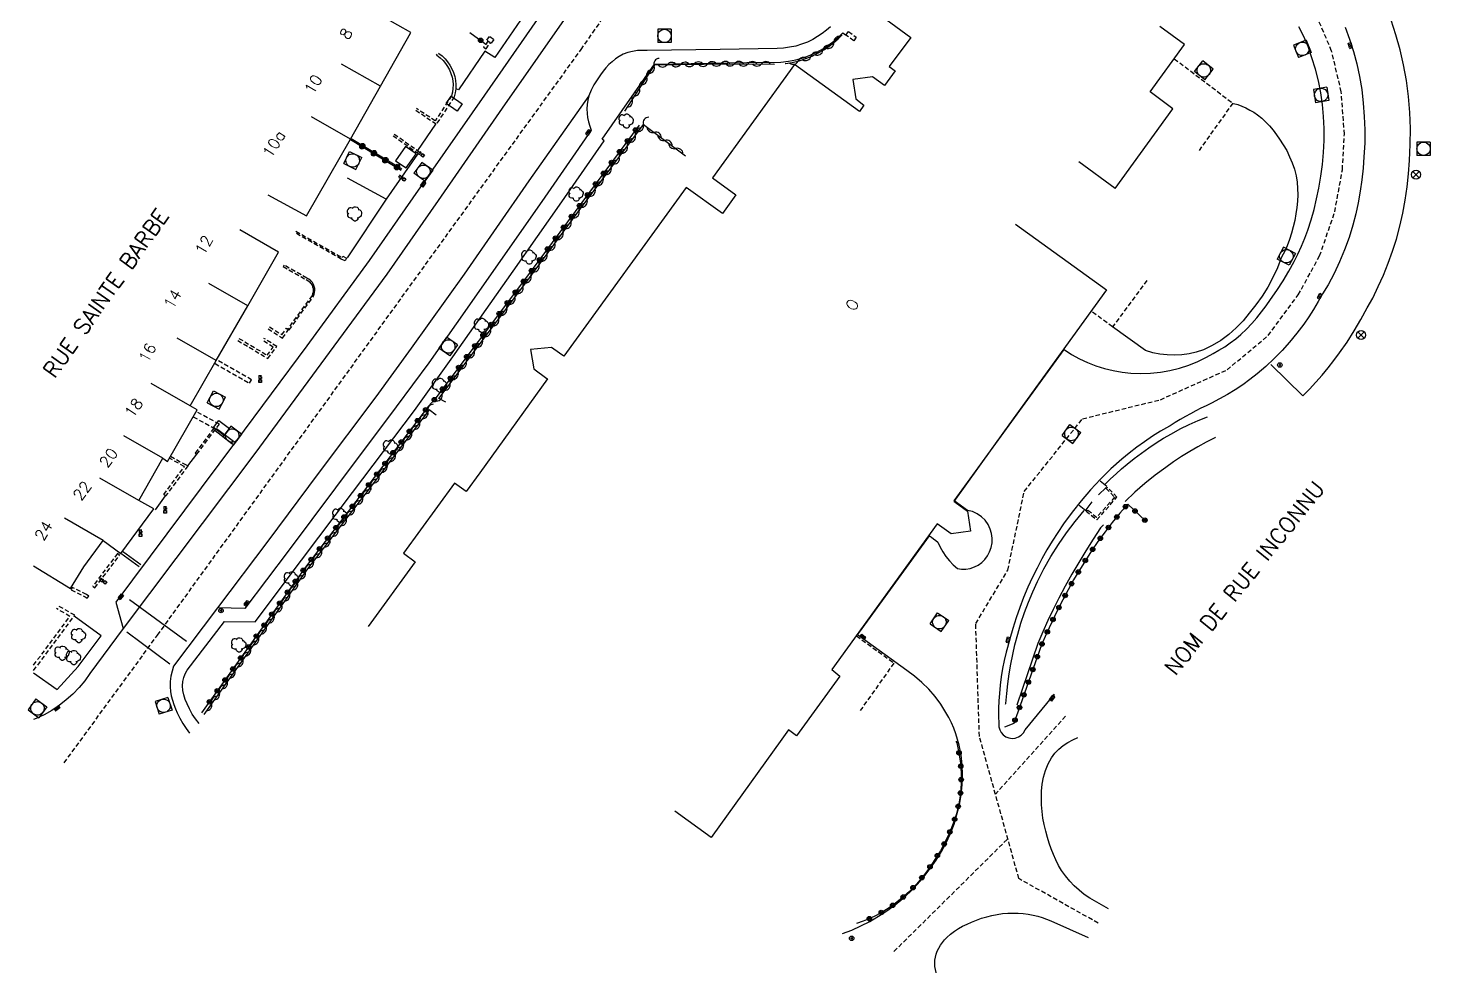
# Model space of a CAD drawing. Header units: millimetres. Extents: x 145999 to 146961, y 142040 to 143000.
# Drawn here: x 145999.4 to 146155.7, y 142762.2 to 142867.5 of the extents above; entities that cross this region are included whole.
import ezdxf
from ezdxf.enums import TextEntityAlignment as Align

# ---------------------------------------------------------------- set-up
doc = ezdxf.new("R2010")
doc.units = ezdxf.units.MM
doc.linetypes.add('DASHED', pattern=[0.75, 0.5, -0.25])
doc.layers.get('0').update_dxf_attribs({"linetype": 'CONTINUOUS'})
for name, color, linetype in [('W0001', 6, 'DASHED'), ('W0003', 5, 'CONTINUOUS'), ('W0006', 2, 'CONTINUOUS'), ('W0008', 7, 'CONTINUOUS'), ('W0014', 7, 'CONTINUOUS'), ('W0017', 7, 'CONTINUOUS'), ('W0020', 2, 'CONTINUOUS'), ('W0100', 7, 'CONTINUOUS'), ('W0101', 7, 'CONTINUOUS'), ('W0105', 7, 'CONTINUOUS'), ('W0112', 1, 'DASHED'), ('W0113', 2, 'DASHED'), ('W0210', 2, 'CONTINUOUS'), ('W0212', 2, 'CONTINUOUS'), ('W0300', 7, 'CONTINUOUS'), ('W0310', 3, 'CONTINUOUS'), ('W0322', 7, 'CONTINUOUS'), ('W0400', 7, 'CONTINUOUS'), ('W0420', 7, 'CONTINUOUS'), ('W0425', 7, 'CONTINUOUS'), ('W0469', 7, 'CONTINUOUS'), ('W0856', 7, 'CONTINUOUS'), ('W0989', 7, 'CONTINUOUS'), ('W0991', 7, 'CONTINUOUS'), ('W1102', 7, 'CONTINUOUS'), ('W1471', 7, 'CONTINUOUS')]:
    doc.layers.add(name, color=color, linetype=linetype)
doc.styles.get("Standard").update_dxf_attribs({"font": 'romans.shx', "width": 0.85})

# ---------------------------------------------------------------- blocks, each defined once
blk = doc.blocks.new('T856')
for p, q in [((-0.125, 0), (0.125, 0)), ((0, 0.125), (0, -0.125))]:
    blk.add_line(p, q)
blk.add_ellipse((0, 0), major_axis=(-0.177, 0.177), ratio=1, start_param=3.9269908, end_param=10.2101761)
blk = doc.blocks.new('T420')
for p, q in [((0.75, 0.75), (-0.75, 0.75)), ((-0.75, 0.75), (-0.75, -0.75)), ((0.75, 0.75), (0.75, -0.75)), ((0.75, -0.75), (-0.75, -0.75))]:
    blk.add_line(p, q)
blk.add_ellipse((0, 0), major_axis=(-0.53, 0.53), ratio=1, start_param=3.926991, end_param=10.210176)
blk = doc.blocks.new('T400')
for p, q in [((-0.15, 0.3), (0.15, 0.3)), ((-0.15, -0.25), (-0.15, 0.3)), ((-0.15, 0.15), (0.15, 0.15)), ((-0.15, 0), (0.15, 0)), ((0.15, 0.3), (0.15, -0.25)), ((-0.15, -0.15), (0.15, -0.15)), ((-0.15, -0.25), (-0.15, -0.3)), ((-0.15, -0.3), (0.15, -0.3)), ((0.15, -0.3), (0.15, -0.25))]:
    blk.add_line(p, q)
blk = doc.blocks.new('T300')
for p, q in [((-0.8, 0.51), (-0.86, 0.34)), ((-0.86, 0.34), (-0.86, 0.17)), ((-0.86, 0.17), (-0.74, 0.06)), ((-0.69, 0.63), (-0.8, 0.51)), ((-0.8, -0.06), (-0.74, 0.06)), ((-0.74, 0.06), (-0.69, 0.11)), ((-0.57, 0.69), (-0.69, 0.63)), ((-0.46, 0.69), (-0.57, 0.69)), ((-0.29, 0.63), (-0.46, 0.69)), ((-0.29, 0.63), (-0.17, 0.74)), ((-0.23, 0.57), (-0.29, 0.63)), ((-0.17, 0.74), (-0.06, 0.8)), ((-0.06, 0.8), (0.06, 0.8)), ((0.06, 0.8), (0.23, 0.74)), ((0.23, 0.74), (0.34, 0.63)), ((0.34, 0.63), (0.4, 0.51)), ((0.46, 0.46), (0.34, 0.46)), ((0.4, 0.51), (0.4, 0.46)), ((0.57, 0.4), (0.46, 0.46)), ((0.57, 0.4), (0.69, 0.29)), ((0.69, 0.29), (0.74, 0.17)), ((0.74, 0.06), (0.69, -0.17)), ((0.74, 0.17), (0.74, 0.06)), ((-0.8, -0.17), (-0.8, -0.06)), ((-0.8, -0.23), (-0.8, -0.17)), ((-0.74, -0.34), (-0.8, -0.23)), ((-0.69, -0.4), (-0.74, -0.34)), ((-0.51, -0.46), (-0.69, -0.4)), ((-0.4, -0.46), (-0.51, -0.46)), ((-0.4, -0.46), (-0.34, -0.46)), ((-0.34, -0.46), (-0.34, -0.4)), ((-0.34, -0.51), (-0.34, -0.46)), ((-0.29, -0.63), (-0.34, -0.51)), ((-0.17, -0.74), (-0.29, -0.63)), ((-0.06, -0.8), (-0.17, -0.74)), ((0.06, -0.8), (-0.06, -0.8)), ((0.17, -0.74), (0.06, -0.8)), ((0.23, -0.69), (0.17, -0.74)), ((0.29, -0.46), (0.23, -0.46)), ((0.29, -0.63), (0.23, -0.69)), ((0.46, -0.4), (0.29, -0.46)), ((0.34, -0.51), (0.29, -0.63)), ((0.34, -0.51), (0.34, -0.46)), ((0.57, -0.34), (0.46, -0.4)), ((0.63, -0.29), (0.57, -0.34)), ((0.69, -0.17), (0.63, -0.29))]:
    blk.add_line(p, q)
blk = doc.blocks.new('T425')
for p, q in [((-0.15, 0.6), (0.15, 0.6)), ((-0.15, 0.6), (-0.15, 0.3)), ((-0.15, 0.3), (0.15, 0.3)), ((-0.15, 0.15), (0.15, 0.15)), ((-0.15, -0.15), (-0.15, 0.15)), ((0, 0.45), (0.15, 0.45)), ((0.15, 0.45), (0.15, 0.3)), ((0.15, 0.15), (0.15, -0.15)), ((0.15, -0.15), (-0.15, -0.15))]:
    blk.add_line(p, q)
blk.add_ellipse((0, 0), major_axis=(-0.106, 0.106), ratio=1, start_param=3.926991, end_param=10.210176)
blk = doc.blocks.new('T1471')
at = {"color": 0, "linetype": 'Continuous', "flags": 128}
blk.add_lwpolyline([(-0.75, -0.5), (-0.75, 0.5), (0.75, 0.5), (0.75, -0.5), (-0.75, -0.5)], dxfattribs=at)
blk = doc.blocks.new('T469')
at = {"color": 0, "linetype": 'Continuous', "flags": 128}
for points in [[(-0.35, 0.35), (0.35, -0.35)], [(-0.35, -0.35), (0.35, 0.35)]]:
    blk.add_lwpolyline(points, dxfattribs=at)
at = {"color": 0, "linetype": 'Continuous'}
blk.add_circle((0, 0), 0.5, dxfattribs=at)
blk = doc.blocks.new('t310o')
at = {"color": 0, "linetype": 'Continuous'}
for centre, start, end in [((-0.5, 0.38), 216.8699, 323.1304), ((0.5, -0.37), 36.8699, 143.1303)]:
    blk.add_arc(centre, 0.625, start, end, dxfattribs=at)
blk = doc.blocks.new('t322o')
at = {"color": 0, "linetype": 'Continuous'}
for radius in [0.25, 0.15]:
    blk.add_circle((0, 0), radius, dxfattribs=at)

msp = doc.modelspace()

# ---------------------------------------------------------------- linework, layer by layer
at = {"layer": 'W0001'}
for points in [[(146003.41, 142785.61), (146013.8, 142799.83), (146061, 142865.11), (146082.71, 142896.28), (146100.8, 142922.41), (146108.09, 142929.71), (146129.23, 142960.36)], [(146118.63, 142767.73), (146109.79, 142772.69), (146105.39, 142788.55), (146104.98, 142801.13), (146108.56, 142807.08), (146110.39, 142815.86), (146116.88, 142823.95), (146125.55, 142826.08), (146132.98, 142829.41), (146137.58, 142833.24), (146140.91, 142837.76), (146143.3, 142842.1), (146144.99, 142847.01), (146145.84, 142851.72), (146146.06, 142855.68), (146145.71, 142860.4), (146144.64, 142864.95), (146142.84, 142869.16)], [(146115, 142790.82), (146107.17, 142782.12)], [(146095.87, 142764.57), (146108.55, 142777.13)]]:
    msp.add_lwpolyline(points, dxfattribs=at)
at = {"layer": 'W0003'}
for points in [[(146020.21, 142822.64), (146022.07, 142821.21)], [(146020.39, 142822.88), (146022.26, 142821.44)], [(146011.75, 142807.43), (146009.72, 142808.93)], [(146011.93, 142807.68), (146009.89, 142809.17)]]:
    msp.add_lwpolyline(points, dxfattribs=at)
at = {"layer": 'W0006'}
for points in [[(146096.84, 142922.7), (146093.77, 142922.61), (146085.2, 142910.29), (146080.93, 142904.23), (146072.31, 142891.77), (146069.18, 142887.26), (146062.25, 142877.31), (146050.25, 142860.04), (146043.1, 142849.8), (146037.38, 142841.6), (146030.44, 142832.1), (146022.49, 142821.4), (146022.49, 142821.4), (146009.15, 142803.52), (146009.96, 142800.56)], [(146137.85, 142830), (146141.43, 142826.51), (146142.16, 142827.26), (146142.88, 142828.03), (146143.57, 142828.82), (146144.24, 142829.63), (146144.89, 142830.45), (146145.52, 142831.3), (146146.36, 142832.51), (146147.16, 142833.75), (146147.91, 142835.03), (146148.61, 142836.33), (146148.61, 142836.33), (146149.22, 142837.41), (146149.84, 142838.68), (146150.42, 142839.97), (146150.95, 142841.29), (146151.43, 142842.62), (146151.86, 142843.97), (146152.24, 142845.41), (146152.56, 142846.86), (146152.83, 142848.32), (146153.05, 142849.8), (146153.21, 142851.27), (146153.31, 142852.76), (146153.4, 142854.54), (146153.41, 142856.32), (146153.35, 142858.1), (146153.2, 142859.88), (146152.97, 142861.65), (146152.66, 142863.41), (146152.28, 142865.09), (146151.81, 142866.75), (146151.26, 142868.38)], [(146061.86, 142859.94), (146061.75, 142859.47), (146061.68, 142858.98), (146061.66, 142858.49), (146061.67, 142858), (146061.73, 142857.52), (146061.82, 142857.04), (146061.96, 142856.57), (146062.13, 142856.11), (146056.96, 142848.67), (146050.12, 142838.87), (146044.05, 142830.18), (146040.4, 142825.27), (146033.64, 142816.25), (146028.36, 142809.19), (146023.55, 142802.8), (146020.48, 142802.86)]]:
    msp.add_lwpolyline(points, dxfattribs=at)
at = {"layer": 'W0008'}
for points in [[(146064.38, 142876.03), (146052.21, 142858.57), (146045.09, 142848.3), (146039.35, 142840.08), (146024.63, 142820.09), (146009.96, 142800.56), (146006.27, 142795.54), (146005.69, 142794.74), (146005.06, 142793.98), (146004.37, 142793.27), (146003.63, 142792.61), (146002.85, 142792), (146002.02, 142791.45), (146001.16, 142790.96), (146000.27, 142790.53), (146000, 142790.42)], [(146088.78, 142867.66), (146088.34, 142867.26), (146087.86, 142866.89), (146087.36, 142866.55), (146086.84, 142866.25), (146086.22, 142865.95), (146085.58, 142865.7), (146084.92, 142865.5), (146084.24, 142865.36), (146083.56, 142865.26), (146082.87, 142865.23), (146076.5, 142865.1), (146068.37, 142864.99), (146067.82, 142865.02), (146067.28, 142864.99), (146066.75, 142864.91), (146066.22, 142864.77), (146065.71, 142864.58), (146065.23, 142864.34), (146064.83, 142864.06), (146064.45, 142863.76), (146064.1, 142863.43), (146063.77, 142863.08), (146063.46, 142862.71), (146063.18, 142862.31), (146062.79, 142861.75), (146062.44, 142861.17), (146062.13, 142860.57), (146061.86, 142859.94), (146055.18, 142850.46), (146047.97, 142840.06), (146042.08, 142831.83), (146038.12, 142826.41), (146031.71, 142817.86), (146026.1, 142810.3), (146020.48, 142802.86), (146015.6, 142796.38), (146015.42, 142795.82), (146015.29, 142795.25), (146015.21, 142794.67), (146015.2, 142794.08), (146015.25, 142793.57), (146015.34, 142793.07), (146015.46, 142792.58), (146015.61, 142792.1), (146015.8, 142791.62), (146016.01, 142791.16), (146016.3, 142790.57), (146016.63, 142789.99), (146016.98, 142789.43), (146017.38, 142788.89)], [(146090.13, 142766.56), (146091.17, 142766.96), (146092.19, 142767.42), (146093.19, 142767.93), (146094.16, 142768.49), (146095.09, 142769.11), (146095.99, 142769.78), (146096.87, 142770.49), (146097.7, 142771.26), (146098.48, 142772.07), (146099.23, 142772.92), (146099.92, 142773.82), (146100.56, 142774.75), (146101.15, 142775.7), (146101.68, 142776.69), (146102.15, 142777.71), (146102.56, 142778.76), (146102.89, 142779.84), (146103.17, 142780.93), (146103.36, 142782.03), (146103.48, 142783.14), (146103.52, 142784.25), (146103.47, 142785.37), (146103.35, 142786.48), (146103.14, 142787.58), (146102.96, 142788.21), (146102.76, 142788.84), (146102.53, 142789.45), (146102.27, 142790.06), (146101.98, 142790.65), (146101.66, 142791.22), (146101.09, 142792.13), (146100.46, 142792.99), (146099.75, 142793.8), (146098.99, 142794.56), (146098.17, 142795.26), (146097.31, 142795.89), (146091.8, 142799.88), (146092.01, 142800.17), (146099.82, 142810.9), (146099.82, 142810.9), (146100.06, 142810.74), (146100.29, 142810.57), (146100.52, 142810.39), (146100.74, 142810.21), (146101, 142809.65), (146101.31, 142809.12), (146101.66, 142808.61), (146102.05, 142808.13), (146102.47, 142807.69), (146102.93, 142807.27), (146103.4, 142807.2), (146103.89, 142807.2), (146104.37, 142807.28), (146104.83, 142807.43), (146105.26, 142807.65), (146105.65, 142807.94), (146105.99, 142808.28), (146106.28, 142808.67), (146106.53, 142809.13), (146106.7, 142809.62), (146106.8, 142810.13), (146106.82, 142810.65), (146106.75, 142811.16), (146106.6, 142811.66), (146106.36, 142812.17), (146106.02, 142812.64), (146105.62, 142813.04), (146105.14, 142813.36), (146104.63, 142813.6), (146104.07, 142813.74), (146102.59, 142814.79), (146114.82, 142831.66), (146115.66, 142831.12), (146116.54, 142830.64), (146117.45, 142830.22), (146118.38, 142829.86), (146119.33, 142829.56), (146120.31, 142829.33), (146121.29, 142829.15), (146122.28, 142829.04), (146123.37, 142829), (146124.46, 142829.03), (146125.55, 142829.14), (146126.62, 142829.33), (146127.68, 142829.59), (146128.72, 142829.93), (146129.73, 142830.34), (146130.71, 142830.82), (146130.71, 142830.82), (146131.42, 142831.22), (146132.08, 142831.59), (146132.72, 142831.98), (146133.34, 142832.41), (146133.95, 142832.86), (146134.53, 142833.35), (146135.14, 142833.94), (146135.73, 142834.56), (146136.29, 142835.2), (146136.83, 142835.86), (146137.34, 142836.54), (146137.83, 142837.24), (146138.55, 142838.27), (146139.22, 142839.32), (146139.86, 142840.4), (146140.45, 142841.5), (146140.45, 142841.5), (146140.87, 142842.31), (146141.28, 142843.19), (146141.65, 142844.08), (146142, 142844.99), (146142.36, 142846.14), (146142.69, 142847.3), (146142.97, 142848.48), (146143.2, 142849.66), (146143.43, 142850.98), (146143.61, 142852.31), (146143.73, 142853.65), (146143.8, 142854.99), (146143.8, 142856.32), (146143.74, 142857.66), (146143.61, 142858.98), (146143.42, 142860.3), (146143.16, 142861.61), (146142.84, 142862.91), (146142.45, 142864.18), (146142.01, 142865.44), (146141.53, 142866.56), (146141, 142867.65)], [(146146.14, 142867.6), (146146.64, 142866.26), (146147.08, 142864.9), (146147.45, 142863.51), (146147.75, 142862.11), (146147.99, 142860.64), (146148.17, 142859.15), (146148.28, 142857.66), (146148.33, 142856.16), (146148.32, 142854.66), (146148.24, 142853.17), (146148.15, 142851.88), (146148.01, 142850.59), (146147.83, 142849.32), (146147.6, 142848.04), (146147.33, 142846.78), (146147.01, 142845.53), (146146.58, 142844.15), (146146.08, 142842.79), (146145.53, 142841.46), (146144.91, 142840.15), (146144.24, 142838.87), (146143.62, 142837.88), (146143.62, 142837.88), (146143.14, 142837.01), (146142.63, 142836.15), (146142.09, 142835.32), (146141.53, 142834.5), (146140.77, 142833.49), (146139.96, 142832.51), (146139.12, 142831.56), (146138.23, 142830.66), (146137.3, 142829.79), (146136.34, 142828.97), (146135.54, 142828.34), (146134.73, 142827.75), (146133.89, 142827.19), (146133.03, 142826.66), (146132.16, 142826.16), (146131.26, 142825.69), (146130.67, 142825.41), (146130.08, 142825.13), (146129.49, 142824.83), (146128.92, 142824.52), (146128.34, 142824.2), (146127.77, 142823.87), (146127.21, 142823.52), (146126.66, 142823.16), (146126.58, 142823.13), (146125.57, 142822.58), (146124.67, 142822.01), (146123.79, 142821.4), (146122.92, 142820.77), (146122.08, 142820.12), (146121.25, 142819.44), (146120.04, 142818.36), (146118.88, 142817.23), (146117.77, 142816.04), (146116.71, 142814.82), (146115.71, 142813.54), (146114.76, 142812.23), (146114.11, 142811.28), (146113.49, 142810.31), (146112.9, 142809.33), (146112.34, 142808.33), (146111.81, 142807.31), (146111.3, 142806.28), (146110.8, 142805.17), (146110.32, 142804.04), (146109.88, 142802.91), (146109.48, 142801.75), (146109.11, 142800.59), (146108.77, 142799.42), (146108.77, 142799.38), (146108.37, 142797.92), (146108.16, 142797.02), (146107.98, 142796.11), (146107.83, 142795.19), (146107.71, 142794.27), (146107.62, 142793.34), (146107.56, 142792.5), (146107.53, 142791.66), (146107.53, 142790.82), (146107.55, 142789.98), (146107.56, 142789.63), (146107.65, 142789.28), (146107.82, 142788.97), (146108.05, 142788.71), (146108.34, 142788.51), (146108.67, 142788.38), (146109.03, 142788.33), (146109.39, 142788.36), (146109.73, 142788.48), (146110.04, 142788.68), (146110.29, 142788.95), (146110.47, 142789.26), (146113.74, 142793.25)], [(146119.78, 142769.34), (146117.69, 142770.52), (146117.08, 142770.94), (146116.5, 142771.39), (146115.96, 142771.89), (146115.45, 142772.42), (146114.97, 142772.99), (146114.54, 142773.59), (146114.21, 142774.17), (146113.9, 142774.77), (146113.63, 142775.38), (146113.38, 142776), (146113.17, 142776.64), (146112.99, 142777.29), (146112.78, 142778), (146112.6, 142778.72), (146112.47, 142779.45), (146112.37, 142780.18), (146112.31, 142780.92), (146112.3, 142781.66), (146112.3, 142782.45), (146112.38, 142783.23), (146112.53, 142783.99), (146112.76, 142784.74), (146113.05, 142785.47), (146113.42, 142786.16), (146113.81, 142786.66), (146114.25, 142787.11), (146114.73, 142787.52), (146115.24, 142787.87), (146115.79, 142788.18), (146116.37, 142788.43)], [(146100.57, 142762.18), (146100.56, 142762.24), (146100.48, 142762.58), (146100.43, 142762.91), (146100.42, 142763.26), (146100.43, 142763.6), (146100.48, 142763.94), (146100.56, 142764.27), (146100.69, 142764.62), (146100.86, 142764.95), (146101.05, 142765.27), (146101.26, 142765.58), (146101.5, 142765.87), (146101.76, 142766.13), (146102.17, 142766.49), (146102.6, 142766.82), (146103.05, 142767.12), (146103.52, 142767.39), (146104.01, 142767.62), (146104.51, 142767.83), (146105.06, 142768.06), (146105.63, 142768.27), (146106.2, 142768.44), (146106.78, 142768.59), (146107.37, 142768.7), (146107.97, 142768.79), (146108.54, 142768.83), (146109.11, 142768.85), (146109.69, 142768.83), (146110.26, 142768.79), (146110.83, 142768.72), (146111.39, 142768.61), (146111.89, 142768.49), (146112.38, 142768.35), (146112.86, 142768.18), (146113.33, 142768), (146117.49, 142766.14)]]:
    msp.add_lwpolyline(points, dxfattribs=at)
at = {"layer": 'W0014'}
for points in [[(146068.9, 142892.04), (146070.18, 142891.32), (146061.02, 142878.09), (146054.25, 142868.4), (146051.39, 142864.22), (146050.29, 142864.93), (146047.34, 142860.63), (146047.15, 142860.69)], [(146018.44, 142789.99), (146018.04, 142790.5), (146017.68, 142791.04), (146017.37, 142791.61), (146017.11, 142792.19), (146016.89, 142792.67), (146016.74, 142793.17), (146016.63, 142793.68), (146016.58, 142794.2), (146016.63, 142794.66), (146016.74, 142795.1), (146016.9, 142795.53), (146017.12, 142795.93), (146021.27, 142801.37), (146024.68, 142801.3), (146029.85, 142808.21), (146035.54, 142815.74), (146042.44, 142824.87), (146046.73, 142830.84), (146053.45, 142840.4), (146058.84, 142848.14), (146063.56, 142854.93), (146063.36, 142855.11), (146069.18, 142863.5), (146077.35, 142863.64), (146081.6, 142863.71), (146082.44, 142863.68), (146083.27, 142863.7), (146084.11, 142863.8), (146084.93, 142863.96), (146085.74, 142864.19), (146086.53, 142864.48), (146087.29, 142864.83), (146088.02, 142865.24), (146088.6, 142865.62), (146089.15, 142866.05), (146089.67, 142866.5), (146090.16, 142866.99), (146090.46, 142866.75)], [(146042.8, 142853.84), (146044.83, 142856.79)], [(146042.73, 142853.44), (146042.78, 142853.46), (146039.3, 142848.42), (146034.95, 142841.89)], [(146119.57, 142816.39), (146118.84, 142816.99)], [(146116.5, 142814.31), (146117.25, 142813.73)], [(146000, 142795.65), (146002.63, 142793.77), (146004.95, 142796.32), (146007.51, 142799.76), (146004.52, 142801.95)]]:
    msp.add_lwpolyline(points, dxfattribs=at)
at = {"layer": 'W0017'}
msp.add_lwpolyline([(146034.93, 142850.83), (146039.25, 142848.47)], dxfattribs=at)
at = {"layer": 'W0020'}
for points in [[(146017.05, 142799.11), (146010.7, 142803.78)], [(146010.4, 142800.2), (146015.18, 142796.65)]]:
    msp.add_lwpolyline(points, dxfattribs=at)
at = {"layer": 'W0100'}
for points in [[(146026.1, 142848.91), (146030.42, 142846.56), (146035.3, 142855.14), (146041.99, 142866.92), (146042.04, 142867), (146037.69, 142869.47)], [(146000, 142807.57), (146004.12, 142805.04), (146005.59, 142807.43), (146007.76, 142810.38), (146009.72, 142808.93), (146013.38, 142813.9), (146011.72, 142814.86), (146011.72, 142814.86), (146014.39, 142819.55), (146014.91, 142819.18), (146018.23, 142824.94), (146018.23, 142824.94), (146017.44, 142825.4), (146020.34, 142830.45), (146023.85, 142836.53), (146027.3, 142842.54), (146027.3, 142842.54), (146022.96, 142845.03)]]:
    msp.add_lwpolyline(points, dxfattribs=at)
at = {"layer": 'W0101'}
for points in [[(146092.9, 142870.04), (146097.73, 142866.46), (146095.33, 142863.24), (146095.99, 142862.73), (146094.82, 142861.12), (146093.46, 142862.08), (146091.28, 142861.76), (146091.62, 142859.62), (146092.5, 142858.9), (146092.02, 142858.21), (146084.77, 142863.45), (146075.63, 142850.81), (146078.26, 142848.91), (146076.75, 142846.82), (146072.7, 142849.75), (146059.09, 142830.95), (146058.61, 142831.27), (146057.72, 142831.91), (146055.37, 142831.68), (146055.74, 142829.52), (146057.2, 142828.45), (146057.26, 142828.41), (146049.72, 142817.94), (146048.18, 142815.83), (146046.91, 142816.76), (146041.22, 142808.96), (146042.51, 142808), (146037.29, 142800.78)], [(146120.52, 142849.64), (146126.96, 142858.5), (146124.41, 142860.39), (146128.23, 142865.67), (146125.49, 142867.67)], [(146120.52, 142849.64), (146116.48, 142852.58)], [(146109.42, 142845.64), (146119.54, 142838.33), (146108.19, 142822.6), (146102.54, 142814.73), (146102.67, 142814.64), (146104.05, 142813.66), (146104.39, 142811.44), (146102.24, 142811.14), (146100.67, 142812.25), (146088.96, 142796.01), (146089.82, 142795.25), (146085.01, 142788.62), (146084.12, 142789.27), (146083.38, 142788.24), (146075.5, 142777.29), (146071.44, 142780.21)]]:
    msp.add_lwpolyline(points, dxfattribs=at)
at = {"layer": 'W0105'}
msp.add_lwpolyline([(146040.33, 142852.72), (146041.51, 142851.92), (146042.62, 142853.49), (146041.42, 142854.32)], close=True, dxfattribs=at)
for points in [[(146017.17, 142818.69), (146018.18, 142819.99)], [(146013.58, 142813.79), (146014.71, 142815.37)]]:
    msp.add_lwpolyline(points, dxfattribs=at)
at = {"layer": 'W0112'}
for points in [[(146050.41, 142865.18), (146050.89, 142865.85), (146050.63, 142866.05), (146050.14, 142865.37)], [(146051.29, 142866.22), (146050.95, 142865.79), (146050.5, 142866.16), (146050.84, 142866.58)], [(146090.8, 142867.12), (146091.67, 142866.48), (146091.39, 142866.09), (146090.52, 142866.73)]]:
    msp.add_lwpolyline(points, close=True, dxfattribs=at)
msp.add_lwpolyline([(146020.21, 142830.1), (146024.06, 142827.92), (146024.29, 142828.31), (146020.44, 142830.49)], dxfattribs=at)
at = {"layer": 'W0113'}
for points in [[(146044.86, 142864.59), (146044.91, 142864.48), (146045.31, 142864.17), (146045.62, 142863.88), (146045.89, 142863.56), (146046.13, 142863.22), (146046.34, 142862.85), (146046.5, 142862.46), (146046.62, 142862.05), (146046.7, 142861.63), (146046.74, 142861.2), (146046.73, 142860.77), (146046.67, 142860.35), (146046.58, 142859.96), (146044.76, 142857.16)], [(146045.13, 142864.72), (146045.15, 142864.67), (146045.51, 142864.4), (146045.84, 142864.09), (146046.13, 142863.75), (146046.39, 142863.38), (146046.61, 142862.98), (146046.78, 142862.57), (146046.92, 142862.12), (146047, 142861.67), (146047.04, 142861.21), (146047.03, 142860.75), (146046.97, 142860.29), (146046.86, 142859.84), (146044.86, 142856.78)], [(146127.11, 142864.08), (146133.63, 142859.14), (146129.86, 142853.87)], [(146044.86, 142856.78), (146042.53, 142858.35)], [(146044.76, 142857.16), (146042.65, 142858.53)], [(146040.05, 142855.51), (146042.74, 142853.62)], [(146040.18, 142855.69), (146042.86, 142853.8)], [(146029.22, 142844.85), (146034.37, 142841.93), (146034.44, 142842.07), (146034.86, 142841.87), (146034.7, 142841.55), (146034.28, 142841.75), (146029.13, 142844.68)], [(146124.04, 142839.36), (146120.22, 142834.19), (146117.83, 142835.95)], [(146022.74, 142832.69), (146026.11, 142830.67), (146027.09, 142832), (146025.66, 142832.92)], [(146022.88, 142832.92), (146026.04, 142831.03), (146026.7, 142831.93), (146025.52, 142832.7)], [(146026.13, 142833.98), (146027.74, 142832.95), (146028.41, 142833.89)], [(146026.27, 142834.21), (146027.67, 142833.32), (146028.19, 142834.05)], [(146028.19, 142834.05), (146028.41, 142833.89)], [(146017.79, 142824.17), (146020.09, 142822.92), (146018, 142820.13), (146018.18, 142819.99), (146020.7, 142823.35), (146018.12, 142824.75)], [(146015.25, 142819.78), (146016.92, 142818.84), (146017.17, 142818.69), (146014.71, 142815.37), (146014.51, 142815.52), (146016.81, 142818.62), (146016.79, 142818.63), (146015.13, 142819.56)], [(146000, 142795.9), (146004.59, 142802.05), (146002.72, 142803.12)], [(146000, 142796.5), (146004.05, 142801.93), (146002.54, 142802.8)], [(146091.7, 142799.77), (146095.86, 142796.71), (146092.1, 142791.42)]]:
    msp.add_lwpolyline(points, dxfattribs=at)
for points in [[(146028.47, 142833.85), (146031.18, 142837.62), (146031.26, 142837.83), (146031.31, 142838.04), (146031.33, 142838.26), (146031.32, 142838.49), (146031.27, 142838.7), (146031.19, 142838.91), (146031.06, 142839.14), (146030.88, 142839.34), (146030.68, 142839.51), (146030.45, 142839.64), (146027.9, 142841.08), (146027.8, 142840.91), (146030.36, 142839.47), (146030.57, 142839.35), (146030.75, 142839.2), (146030.9, 142839.03), (146031.02, 142838.83), (146031.08, 142838.65), (146031.13, 142838.46), (146031.14, 142838.26), (146031.13, 142838.07), (146031.08, 142837.88), (146031.02, 142837.71), (146028.31, 142833.96)], [(146117.27, 142813.66), (146118.48, 142812.69), (146120.72, 142815.23), (146119.63, 142816.32), (146119.5, 142816.19), (146120.46, 142815.22), (146118.45, 142812.95), (146117.38, 142813.81)], [(146006.82, 142805.1), (146009.58, 142808.74), (146009.34, 142808.92), (146006.58, 142805.28)], [(146004.17, 142804.89), (146005.73, 142804.12), (146005.95, 142803.94), (146006.14, 142804.17), (146005.89, 142804.37), (146004.3, 142805.16)]]:
    msp.add_lwpolyline(points, close=True, dxfattribs=at)
at = {"layer": 'W0210'}
for points in [[(146131.68, 142821.9), (146131.62, 142821.81), (146130.67, 142821.33), (146129.74, 142820.82), (146128.82, 142820.29), (146127.92, 142819.73), (146127.03, 142819.15), (146126.16, 142818.54), (146124.97, 142817.66), (146123.82, 142816.73), (146122.7, 142815.76), (146121.62, 142814.75)], [(146119.2, 142812.13), (146118.9, 142811.8), (146118.06, 142810.53), (146117.24, 142809.24), (146116.45, 142807.94), (146115.69, 142806.62), (146114.95, 142805.29), (146114.24, 142803.94), (146113.62, 142802.7), (146113.02, 142801.45), (146112.44, 142800.19), (146111.89, 142798.92), (146109.55, 142792.04)]]:
    msp.add_lwpolyline(points, dxfattribs=at)
at = {"layer": 'W0212'}
for points in [[(146133.7, 142859.11), (146134.17, 142858.97), (146134.64, 142858.8), (146135.09, 142858.6), (146135.53, 142858.37), (146135.96, 142858.12), (146136.38, 142857.84), (146136.85, 142857.45), (146137.3, 142857.03), (146137.73, 142856.59), (146138.12, 142856.12), (146138.49, 142855.62), (146138.83, 142855.11), (146139.25, 142854.49), (146139.63, 142853.84), (146139.96, 142853.16), (146140.25, 142852.47), (146140.49, 142851.76), (146140.69, 142851.04), (146140.79, 142850.33), (146140.84, 142849.62), (146140.86, 142848.91), (146140.83, 142848.2), (146140.76, 142847.49), (146140.65, 142846.78), (146140.52, 142846.06), (146140.36, 142845.34), (146140.17, 142844.64), (146139.95, 142843.94), (146139.69, 142843.25), (146139.4, 142842.57), (146139.23, 142842.32), (146139.02, 142841.89), (146138.6, 142840.78), (146138.1, 142839.69), (146137.54, 142838.64), (146136.91, 142837.63), (146136.21, 142836.66), (146135.46, 142835.74), (146134.77, 142834.88), (146134, 142834.08), (146133.17, 142833.35), (146132.28, 142832.69), (146131.34, 142832.11), (146130.35, 142831.62), (146129.56, 142831.38), (146128.76, 142831.2), (146127.95, 142831.09), (146127.13, 142831.05), (146126.32, 142831.07), (146125.5, 142831.16), (146124.7, 142831.32), (146123.91, 142831.55), (146120.22, 142834.19)], [(146119.39, 142816.65), (146119.42, 142816.68), (146120.01, 142817.25), (146120.62, 142817.82), (146121.24, 142818.37), (146121.87, 142818.9), (146122.65, 142819.53), (146123.44, 142820.13), (146124.25, 142820.71), (146125.08, 142821.26), (146125.92, 142821.79), (146126.78, 142822.29), (146127.76, 142822.82), (146128.76, 142823.31), (146129.78, 142823.77), (146130.81, 142824.18)], [(146108.31, 142792.13), (146108.35, 142792.22), (146108.43, 142793.32), (146108.55, 142794.42), (146108.7, 142795.51), (146108.88, 142796.6), (146109.1, 142797.68), (146109.34, 142798.75), (146109.66, 142799.96), (146110.02, 142801.16), (146110.42, 142802.35), (146110.86, 142803.52), (146111.34, 142804.67), (146111.86, 142805.81), (146112.58, 142807.22), (146113.36, 142808.6), (146114.2, 142809.94), (146115.1, 142811.25), (146116.06, 142812.51), (146117.07, 142813.73)]]:
    msp.add_lwpolyline(points, dxfattribs=at)
at = {"layer": 'W0310'}
for points in [[(146083.74, 142863.54), (146083.78, 142863.54), (146084.54, 142863.67), (146085.29, 142863.86), (146086.03, 142864.1), (146086.75, 142864.39), (146087.44, 142864.73), (146088.11, 142865.12), (146088.64, 142865.49), (146089.16, 142865.89), (146089.65, 142866.32), (146090.11, 142866.77)], [(146065.88, 142858.26), (146069.22, 142863.39), (146077.35, 142863.53), (146082.56, 142863.5)], [(146045.92, 142825.81), (146045.14, 142826.23), (146054.73, 142838.96), (146060.58, 142846.87), (146067.95, 142856.77), (146072.64, 142853.28)], [(146044.87, 142824.37), (146044.06, 142824.94), (146037.01, 142815.65), (146030.52, 142807.23), (146018.96, 142791)]]:
    msp.add_lwpolyline(points, dxfattribs=at)
at = {"layer": 'W0322'}
for points in [[(146048.59, 142867.01), (146050.39, 142865.73)], [(146067.48, 142856.69), (146067.48, 142856.69), (146060.34, 142847.05), (146054.49, 142839.14), (146044.69, 142826.13), (146043.99, 142825.35), (146043.99, 142825.35), (146036.77, 142815.84), (146030.28, 142807.41), (146018.72, 142791.18)], [(146040.94, 142851.64), (146035.31, 142855.04)], [(146041.01, 142851.77), (146035.38, 142855.16)], [(146118.66, 142815.49), (146119.52, 142816.3)], [(146123.89, 142812.58), (146121.92, 142814.44), (146121.05, 142813.43), (146120.2, 142812.4), (146119.39, 142811.34), (146118.6, 142810.26), (146117.89, 142809.22), (146117.2, 142808.16), (146116.53, 142807.08), (146115.89, 142805.99), (146115.28, 142804.89), (146114.69, 142803.77), (146114.05, 142802.53), (146113.45, 142801.28), (146112.87, 142800.02), (146112.32, 142798.74), (146109.22, 142789.97), (146108.2, 142789.59)], [(146117.27, 142813.79), (146117.94, 142814.71)], [(146102.78, 142788.03), (146102.86, 142787.83), (146103.11, 142786.71), (146103.28, 142785.58), (146103.36, 142784.44), (146103.36, 142783.29), (146103.27, 142782.15), (146103.1, 142781.01), (146102.82, 142779.92), (146102.48, 142778.85), (146102.06, 142777.8), (146101.58, 142776.78), (146101.04, 142775.79), (146100.43, 142774.84), (146099.81, 142773.88), (146099.13, 142772.97), (146098.39, 142772.09), (146097.59, 142771.27), (146096.75, 142770.5), (146095.85, 142769.79), (146095.21, 142769.35), (146094.55, 142768.95), (146093.87, 142768.59), (146093.17, 142768.25), (146092.45, 142767.95), (146091.69, 142767.68)]]:
    msp.add_lwpolyline(points, dxfattribs=at)
at = {"layer": 'W1102'}
for points in [[(146038.64, 142861.03), (146034.29, 142863.5)], [(146035.3, 142855.14), (146030.95, 142857.61)], [(146023.85, 142836.53), (146019.52, 142839.03)], [(146020.34, 142830.45), (146016, 142832.94)], [(146017.43, 142825.4), (146013.1, 142827.89)], [(146014.4, 142819.56), (146010.06, 142822.05)], [(146011.72, 142814.86), (146007.39, 142817.34)], [(146007.76, 142810.38), (146003.43, 142812.87)]]:
    msp.add_lwpolyline(points, dxfattribs=at)

# ---------------------------------------------------------------- block references
at = {"layer": 'W0300'}
for p in [(146066.07, 142857.14), (146060.48, 142849), (146035.81, 142846.79), (146055.24, 142841.98), (146049.95, 142834.36), (146045.28, 142827.68), (146039.82, 142820.79), (146034.16, 142813.17), (146028.76, 142806.1), (146005.04, 142799.78), (146003.21, 142797.82), (146022.9, 142798.74), (146004.48, 142797.33)]:
    msp.add_blockref('T300', p, dxfattribs=at)
at = {"layer": 'W0310'}
for p, rotation in [((146087.95, 142865.03), 30.45744127013855), ((146089.17, 142865.9), 41.25980435768516), ((146069.15, 142863.29), 56.95120111821463), ((146085.21, 142863.84), 13.83725750120121), ((146086.62, 142864.34), 22.14734938790287), ((146068.33, 142862.03), 56.95120111821463), ((146070.59, 142863.42), 0.9776971351238705), ((146072.09, 142863.44), 0.9776971351238705), ((146073.59, 142863.47), 0.9776971351238705), ((146075.09, 142863.49), 0.9776971351238705), ((146076.59, 142863.52), 0.9776971351238705), ((146078.09, 142863.53), 359.6895604399476), ((146079.59, 142863.52), 359.6895604399476), ((146081.09, 142863.51), 359.6895604399476), ((146067.51, 142860.77), 56.95120111821463), ((146066.7, 142859.52), 56.95120111821463), ((146067.05, 142855.56), 53.3316510434649), ((146067.95, 142856.76), 53.3316510434649), ((146069.15, 142855.87), 323.3250674919657), ((146066.16, 142854.36), 53.3316510434649), ((146070.35, 142854.98), 323.3250674919657), ((146071.55, 142854.08), 323.3250674919657), ((146065.26, 142853.15), 53.3316510434649), ((146063.47, 142850.75), 53.3316510434649), ((146064.36, 142851.95), 53.3316510434649), ((146062.57, 142849.55), 53.3316510434649), ((146061.68, 142848.34), 53.3316510434649), ((146059.89, 142845.93), 53.49765250156013), ((146060.78, 142847.14), 53.3316510434649), ((146059, 142844.73), 53.49765250156013), ((146058.1, 142843.52), 53.49765250156013), ((146057.21, 142842.32), 53.49765250156013), ((146055.43, 142839.9), 53.49765250156013), ((146056.32, 142841.11), 53.49765250156013), ((146054.53, 142838.7), 53.01469919850971), ((146053.63, 142837.5), 53.01469919850971), ((146051.82, 142835.11), 53.01469919850971), ((146052.73, 142836.3), 53.01469919850971), ((146050.92, 142833.91), 53.01469919850971), ((146050.02, 142832.71), 53.01469919850971), ((146048.21, 142830.31), 53.01469919850971), ((146049.12, 142831.51), 53.01469919850971), ((146047.31, 142829.12), 53.01469919850971), ((146046.41, 142827.92), 53.01469919850971), ((146045.51, 142826.72), 53.01469919850971), ((146043.93, 142824.77), 232.8105390283402), ((146043.02, 142823.58), 232.8105390283402), ((146041.21, 142821.19), 232.8105390283402), ((146042.11, 142822.38), 232.8105390283402), ((146040.3, 142819.99), 232.8105390283402), ((146039.39, 142818.8), 232.8105390283402), ((146037.58, 142816.41), 232.8105390283402), ((146038.49, 142817.6), 232.8105390283402), ((146036.67, 142815.21), 232.3862437673684), ((146035.75, 142814.03), 232.3862437673684), ((146033.92, 142811.65), 232.3862437673684), ((146034.84, 142812.84), 232.3862437673684), ((146033.01, 142810.46), 232.3862437673684), ((146032.09, 142809.27), 232.3862437673684), ((146030.27, 142806.89), 234.5550856090021), ((146031.18, 142808.09), 232.3862437673684), ((146029.4, 142805.67), 234.5550856090021), ((146028.53, 142804.44), 234.5550856090021), ((146027.66, 142803.22), 234.5550856090021), ((146025.92, 142800.78), 234.5550856090021), ((146026.79, 142802), 234.5550856090021), ((146025.05, 142799.56), 234.5550856090021), ((146024.18, 142798.33), 234.5550856090021), ((146022.44, 142795.89), 234.5550856090021), ((146023.31, 142797.11), 234.5550856090021), ((146021.57, 142794.67), 234.5550856090021), ((146020.7, 142793.45), 234.5550856090021), ((146019.83, 142792.22), 234.5550856090021)]:
    msp.add_blockref('t310o', p, dxfattribs=dict(at, rotation=rotation))
at = {"layer": 'W0322'}
for p, rotation in [((146049.81, 142866.14), 324.6164583108804), ((146067.07, 142856.15), 233.4884264594245), ((146036.67, 142854.39), 148.9358198752546), ((146066.18, 142854.94), 233.4884264594245), ((146036.59, 142854.26), 148.9358198752546), ((146037.88, 142853.49), 148.9358198752546), ((146037.95, 142853.62), 148.9358198752546), ((146039.24, 142852.84), 148.9358198752546), ((146065.29, 142853.73), 233.4884264594245), ((146039.16, 142852.71), 148.9358198752546), ((146040.45, 142851.94), 148.9358198752546), ((146040.52, 142852.07), 148.9358198752546), ((146063.5, 142851.32), 233.4884264594245), ((146064.4, 142852.53), 233.4884264594245), ((146062.61, 142850.12), 233.4884264594245), ((146061.72, 142848.91), 233.4884264594245), ((146059.93, 142846.5), 233.4976525015774), ((146060.83, 142847.71), 233.4884264594245), ((146059.04, 142845.3), 233.4976525015774), ((146058.15, 142844.09), 233.4976525015774), ((146057.26, 142842.88), 233.4976525015774), ((146055.47, 142840.47), 233.4976525015774), ((146056.36, 142841.68), 233.4976525015774), ((146054.58, 142839.27), 233.4976525015774), ((146053.68, 142838.07), 233.0146991984811), ((146051.87, 142835.67), 233.0146991984811), ((146052.78, 142836.87), 233.0146991984811), ((146050.97, 142834.47), 233.0146991984811), ((146050.07, 142833.27), 233.0146991984811), ((146048.26, 142830.88), 233.0146991984811), ((146049.17, 142832.08), 233.0146991984811), ((146047.36, 142829.68), 233.0146991984811), ((146046.46, 142828.48), 233.0146991984811), ((146045.56, 142827.28), 233.0146991984811), ((146043.68, 142824.95), 232.8105390283355), ((146044.65, 142826.09), 228.0554738481475), ((146042.77, 142823.75), 232.8105390283355), ((146041.87, 142822.56), 232.8105390283355), ((146040.05, 142820.17), 232.8105390283355), ((146040.96, 142821.36), 232.8105390283355), ((146039.15, 142818.97), 232.8105390283355), ((146038.24, 142817.78), 232.8105390283355), ((146036.42, 142815.39), 232.3862437674254), ((146037.33, 142816.58), 232.8105390283355), ((146035.51, 142814.2), 232.3862437674254), ((146121.67, 142814.15), 229.2921592201059), ((146122.73, 142813.67), 136.7229676812085), ((146034.59, 142813.01), 232.3862437674254), ((146120.7, 142813.01), 230.8103224178631), ((146123.82, 142812.65), 136.7229676812085), ((146032.76, 142810.64), 232.3862437674254), ((146033.68, 142811.82), 232.3862437674254), ((146118.87, 142810.63), 233.8466488131761), ((146119.77, 142811.83), 232.3284856154138), ((146031.85, 142809.45), 232.3862437674254), ((146118.01, 142809.4), 235.7192369924726), ((146030.93, 142808.26), 232.3862437674254), ((146117.19, 142808.15), 238.2822269091688), ((146030.03, 142807.06), 234.5550856090334), ((146116.41, 142806.87), 239.5637218661071), ((146028.29, 142804.62), 234.5550856090334), ((146029.16, 142805.84), 234.5550856090334), ((146115.66, 142805.57), 240.8452168245949), ((146027.42, 142803.4), 234.5550856090334), ((146114.25, 142802.92), 242.9126497843196), ((146114.94, 142804.25), 242.1267117818859), ((146026.55, 142802.17), 234.5550856090334), ((146113.59, 142801.57), 244.148810943358), ((146024.81, 142799.73), 234.5550856090334), ((146025.68, 142800.95), 234.5550856090334), ((146112.96, 142800.21), 245.3849721065033), ((146023.94, 142798.51), 234.5550856090334), ((146112.36, 142798.84), 246.6211332630298), ((146023.07, 142797.29), 234.5550856090334), ((146111.85, 142797.43), 250.5452835191668), ((146022.2, 142796.06), 234.5550856090334), ((146111.35, 142796.01), 250.5452835191668), ((146020.46, 142793.62), 234.5550856090334), ((146021.33, 142794.84), 234.5550856090334), ((146110.85, 142794.6), 250.5452835191668), ((146019.59, 142792.4), 234.5550856090334), ((146110.35, 142793.18), 250.5452835191668), ((146109.35, 142790.35), 250.5452835191668), ((146109.85, 142791.77), 250.5452835191668), ((146103.11, 142786.71), 278.414334372551), ((146103.31, 142785.22), 274.1513448582573), ((146103.36, 142783.73), 269.8883553460729), ((146103.28, 142782.23), 265.6253658311344), ((146102.63, 142779.31), 252.1107976985718), ((146103.03, 142780.75), 255.7686985318058), ((146102.1, 142777.9), 248.452896865093), ((146101.46, 142776.55), 241.1370951979911), ((146100.7, 142775.26), 237.4791943580695), ((146099.88, 142774), 236.9594709086336), ((146097.99, 142771.68), 225.9922536209401), ((146098.98, 142772.8), 229.6479927151435), ((146096.9, 142770.64), 222.3365145228777), ((146094.46, 142768.91), 208.3342563800036), ((146095.73, 142769.71), 213.952677775417), ((146093.12, 142768.23), 202.7158349816366)]:
    msp.add_blockref('t322o', p, dxfattribs=dict(at, rotation=rotation))
at = {"layer": 'W0400'}
for p, rotation in [((146146.71, 142865.57), 17.77671319816026), ((146061.81, 142855.87), 325.6644819411059), ((146043.41, 142850.11), 145.1410980088286), ((146143.31, 142837.63), 331.175240088604), ((146009.71, 142804.12), 321.8670040671979), ((146023.74, 142803.38), 322.9446911276536), ((146092.42, 142799.65), 53.11313073295844), ((146108.59, 142799.32), 345.4001561540607), ((146113.49, 142792.81), 140.6577097197334), ((146002.6, 142791.68), 305.3587203776655)]:
    msp.add_blockref('T400', p, dxfattribs=dict(at, rotation=rotation))
at = {"layer": 'W0420'}
for p in [(146070.29, 142866.63), (146154.88, 142854.05)]:
    msp.add_blockref('T420', p, dxfattribs=at)
for p, rotation in [((146141.38, 142865.19), 21.75443631643681), ((146130.4, 142862.79), 231.3099246687074), ((146143.47, 142860.05), 9.250134250851), ((146035.55, 142852.75), 154.0490960767654), ((146043.43, 142851.49), 324.3903055689683), ((146139.59, 142842.07), 332.7134799683876), ((146046.2, 142832.02), 324.8721211596878), ((146020.36, 142826.05), 151.5229527866825), ((146022.13, 142822.08), 323.4420783030546), ((146115.64, 142822.26), 144.0534412541472), ((146100.93, 142801.28), 145.6537776835948), ((146000.42, 142791.67), 54.38194123960419), ((146014.48, 142791.95), 17.75242013143513)]:
    msp.add_blockref('T420', p, dxfattribs=dict(at, rotation=rotation))
at = {"layer": 'W0425'}
for p, rotation in [((146043.34, 142853.33), 50.99229496439384), ((146041.27, 142850.64), 51.8114962139973), ((146007.95, 142805.73), 53.59020826711854)]:
    msp.add_blockref('T425', p, dxfattribs=dict(at, rotation=rotation))
for p in [(146025.25, 142828.16), (146014.66, 142813.59), (146011.9, 142810.98)]:
    msp.add_blockref('T425', p, dxfattribs=at)
at = {"layer": 'W0469'}
for p in [(146154.04, 142851.17), (146147.92, 142833.29)]:
    msp.add_blockref('T469', p, dxfattribs=at)
at = {"layer": 'W0856'}
for p in [(146138.87, 142829.95), (146138.87, 142829.95), (146020.88, 142802.57), (146020.88, 142802.57), (146091.16, 142766.04), (146091.16, 142766.04)]:
    msp.add_blockref('T856', p, dxfattribs=at)
at = {"layer": 'W1471'}
for p, rotation in [((146046.86, 142859.08), 324.6326890183178), ((146020.94, 142822.92), 323.4288985269955)]:
    msp.add_blockref('T1471', p, dxfattribs=dict(at, rotation=rotation))

# ---------------------------------------------------------------- texts
at = {"layer": 'W0989'}
for s, rotation, p in [('RUE SAINTE BARBE', 54.9203, (146001.64, 142828.85)), ('NOM DE RUE INCONNU', 51.3216, (146126.56, 142795.75))]:
    msp.add_text(s, height=1.75, rotation=rotation, dxfattribs=at).set_placement(p, align=Align.MIDDLE_LEFT)
at = {"layer": 'W0991'}
for s, rotation, p in [('8', 58.398, (146035.34, 142866.55)), ('10', 58.398, (146031.68, 142860.91)), ('10a', 58.398, (146027.3, 142854.27)), ('12', 60.1789, (146019.5, 142843.02)), ('14', 60.0087, (146016.03, 142836.99)), ('O', 61.0653, (146091.77, 142836.36)), ('16', 61.0653, (146013.22, 142831.01)), ('18', 54.3321, (146011.66, 142824.81)), ('20', 54.3321, (146008.85, 142819.25)), ('22', 53.6166, (146005.91, 142815.57)), ('24', 58.3827, (146001.64, 142811.15))]:
    msp.add_text(s, height=1.25, rotation=rotation, dxfattribs=at).set_placement(p, align=Align.CENTER)

doc.saveas('drawing.dxf')
